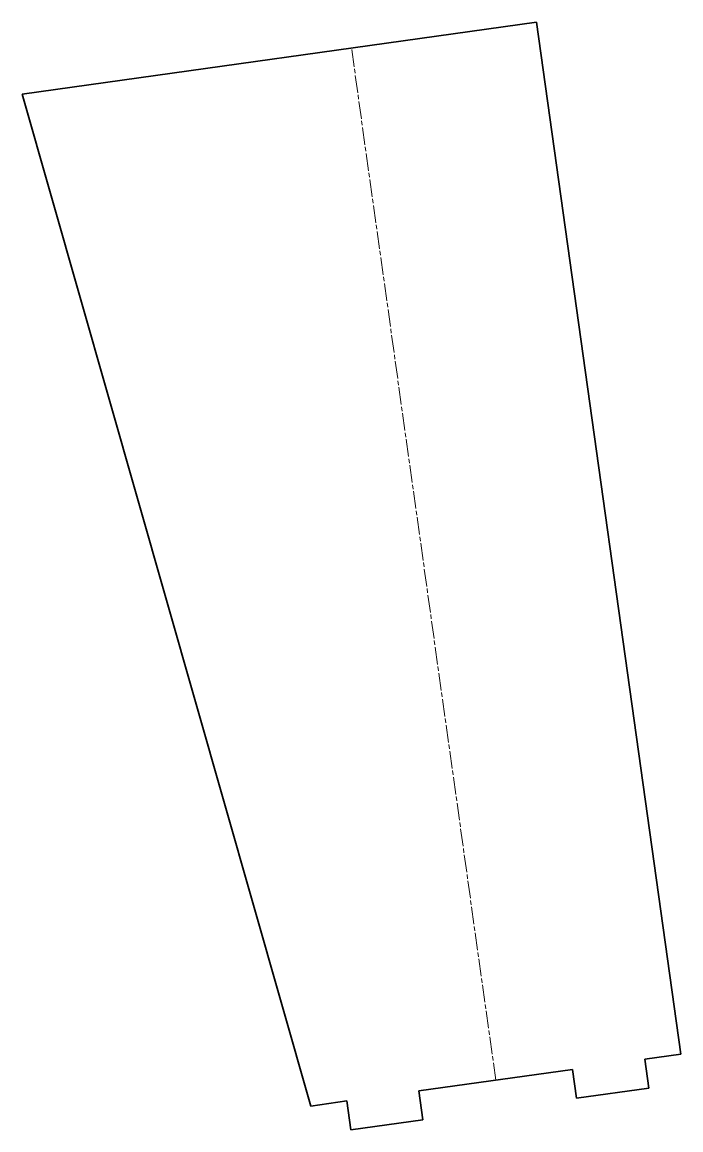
# Model space of a CAD drawing. Header units: millimetres. Extents: x 0 to 90, y 0 to 152.
import ezdxf

# ---------------------------------------------------------------- set-up
doc = ezdxf.new("R2010")
doc.units = ezdxf.units.MM
doc.linetypes.add('Chain', pattern=[13.68, 9.12, -1.14, 2.28, -1.14])
doc.layers.add('SIMUMAK Bend Centerline (ISO)', color=7, linetype='Chain', lineweight=9)
doc.layers.add('SIMUMAK Visible (ISO)', color=7, linetype='Continuous', lineweight=35)

# ---------------------------------------------------------------- blocks, each defined once
blk = doc.blocks.new('2DOF-150-18-PATR-01_1.2.1 Chapas patas_6_2DOF-150-18-PATR-01 (desplegada)')
at = {"layer": 'SIMUMAK Bend Centerline (ISO)', "ltscale": 0.263158}
blk.add_line((19.81, -69.18), (0, 72.45), dxfattribs=at)
at = {"layer": 'SIMUMAK Visible (ISO)'}
for p, q in [((-45.21, 66.12), (25.41, 76)), ((45.21, -65.62), (25.41, 76)), ((-45.21, 66.12), (-5.6, -72.73)), ((45.21, -65.62), (40.26, -66.32)), ((40.26, -66.32), (40.82, -70.28)), ((30.36, -67.7), (9.26, -70.65)), ((30.91, -71.66), (30.36, -67.7)), ((9.81, -74.61), (9.26, -70.65)), ((40.82, -70.28), (30.91, -71.66)), ((-0.65, -72.04), (-5.6, -72.73)), ((-0.65, -72.04), (-0.09, -76)), ((-0.09, -76), (9.81, -74.61))]:
    blk.add_line(p, q, dxfattribs=at)

msp = doc.modelspace()

# ---------------------------------------------------------------- block references
msp.add_blockref('2DOF-150-18-PATR-01_1.2.1 Chapas patas_6_2DOF-150-18-PATR-01 (desplegada)', (45.21, 76))

doc.saveas('drawing.dxf')
